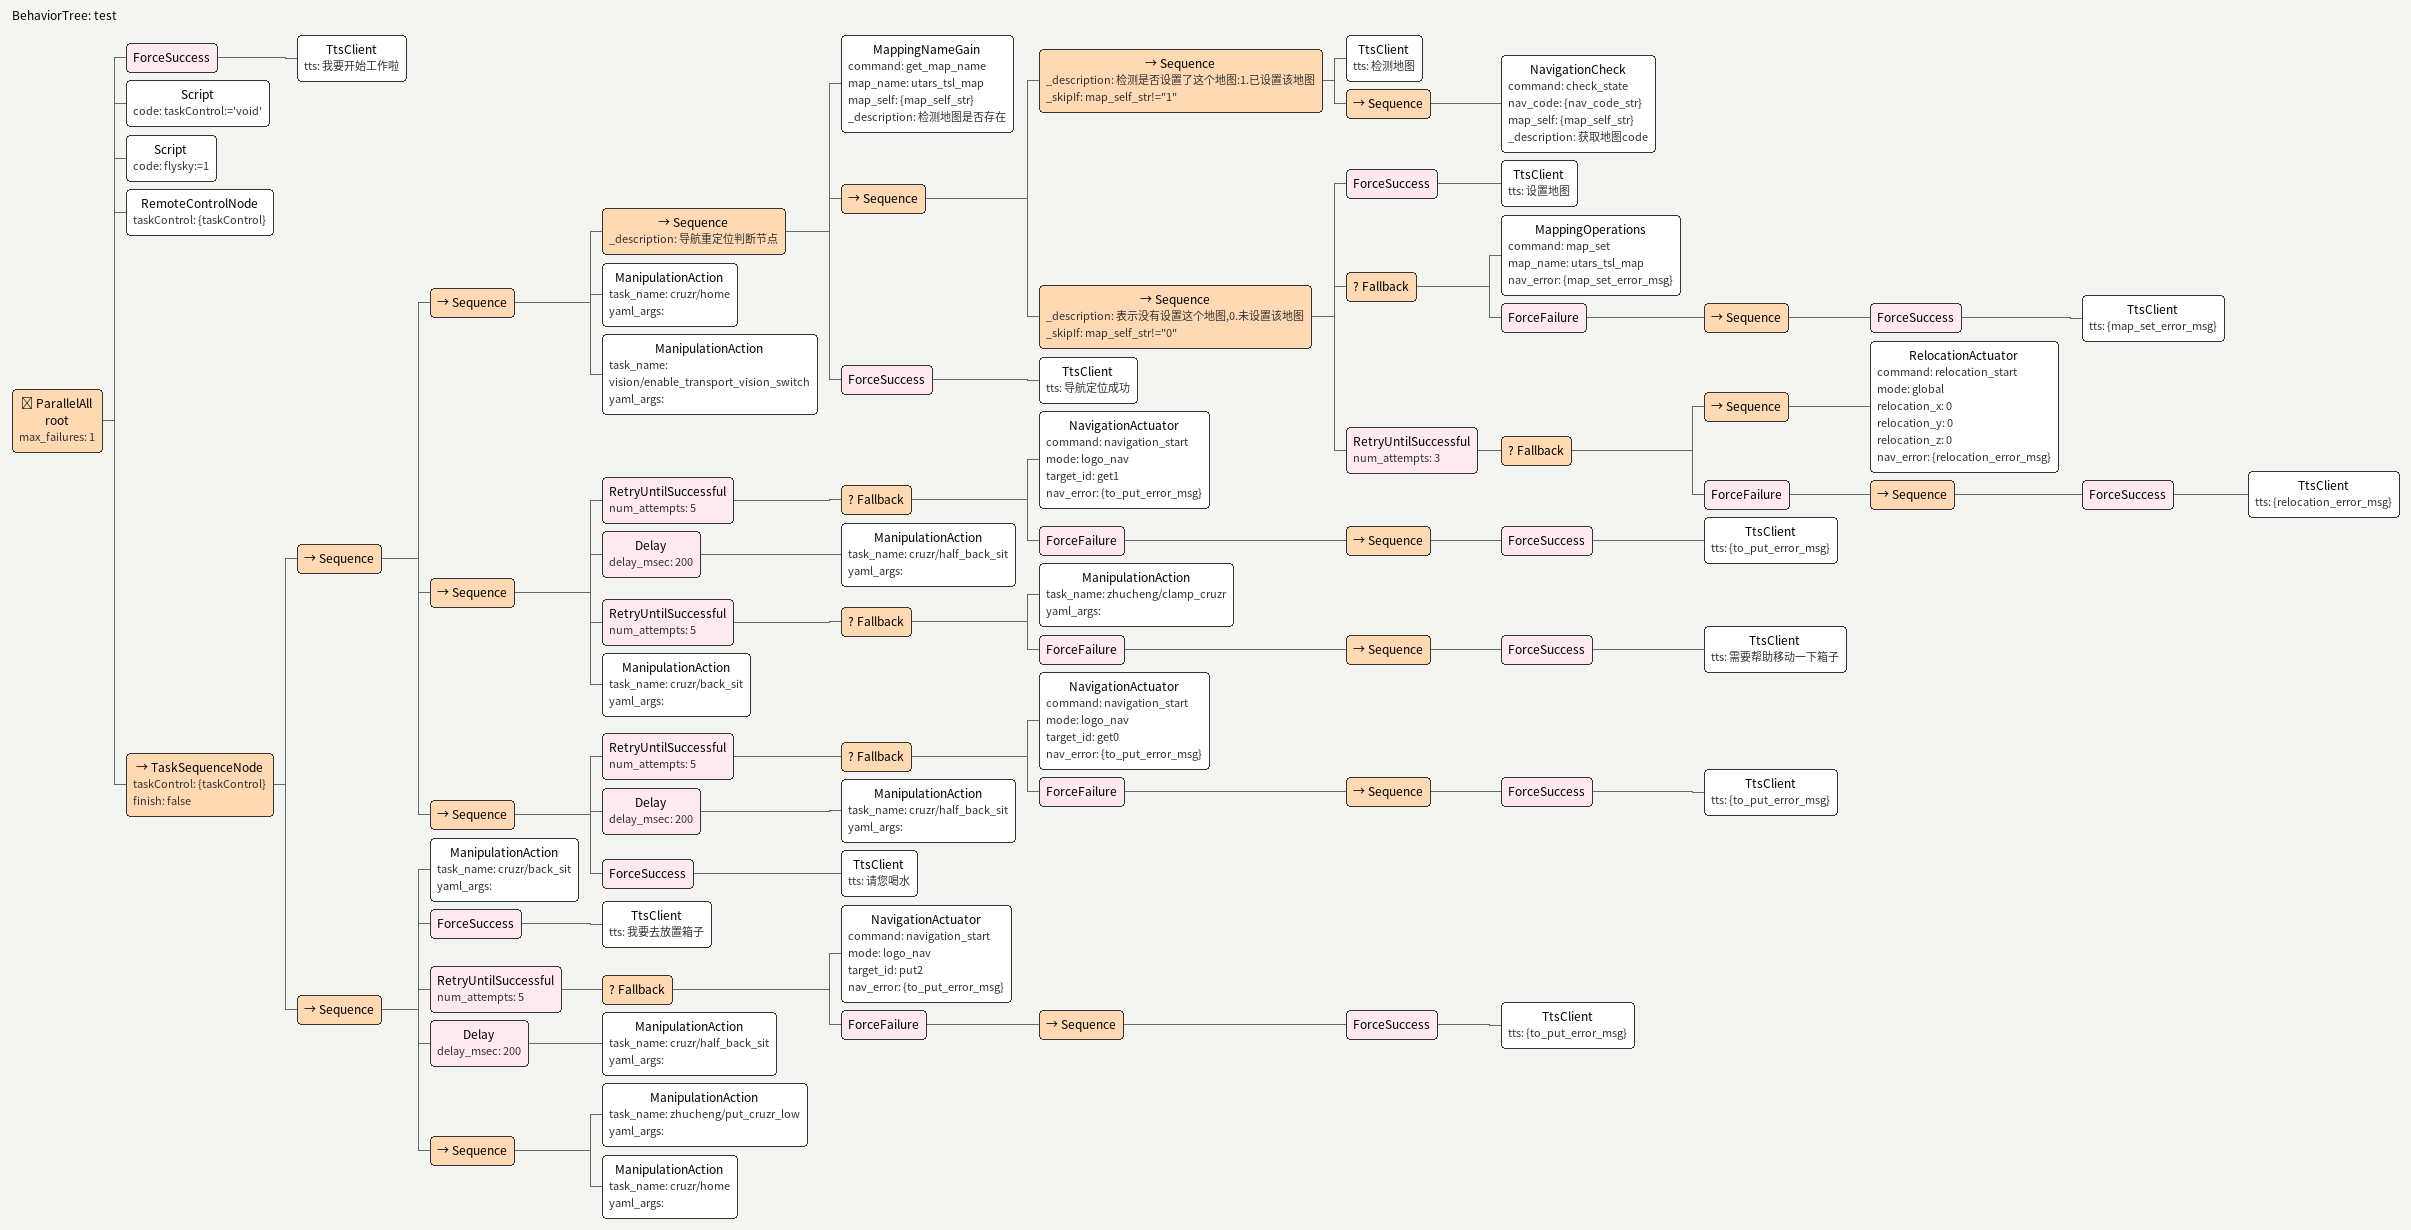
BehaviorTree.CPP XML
<?xml version="1.0" encoding="UTF-8"?>
<root BTCPP_format="4"
      main_tree_to_execute="test">
  <BehaviorTree ID="test">
    <ParallelAll name="root"
                 max_failures="1">
      <ForceSuccess>
        <TtsClient tts="我要开始工作啦"/>
      </ForceSuccess>
      <Script code=" taskControl:=&apos;void&apos;"/>
      <Script code=" flysky:=1"/>
      <RemoteControlNode taskControl="{taskControl}"/>
      <TaskSequenceNode taskControl="{taskControl}"
                        finish="false">
        <Sequence>
          <Sequence>
            <Sequence _description="导航重定位判断节点">
              <MappingNameGain command="get_map_name"
                               map_name="utars_tsl_map"
                               map_self="{map_self_str}"
                               _description="检测地图是否存在"/>
              <Sequence>
                <Sequence _description="检测是否设置了这个地图:1.已设置该地图"
                          _skipIf="map_self_str!=&quot;1&quot;">
                  <TtsClient tts="检测地图"/>
                  <Sequence>
                    <NavigationCheck command="check_state"
                                     nav_code="{nav_code_str}"
                                     map_self="{map_self_str}"
                                     _description="获取地图code"/>
                  </Sequence>
                </Sequence>
                <Sequence _description="表示没有设置这个地图,0.未设置该地图"
                          _skipIf="map_self_str!=&quot;0&quot;">
                  <ForceSuccess>
                    <TtsClient tts="设置地图"/>
                  </ForceSuccess>
                  <Fallback>
                    <MappingOperations command="map_set"
                                       map_name="utars_tsl_map"
                                       nav_error="{map_set_error_msg}"/>
                    <ForceFailure>
                      <Sequence>
                        <ForceSuccess>
                          <TtsClient tts="{map_set_error_msg}"/>
                        </ForceSuccess>
                      </Sequence>
                    </ForceFailure>
                  </Fallback>
                  <RetryUntilSuccessful num_attempts="3">
                    <Fallback>
                      <Sequence>
                        <RelocationActuator command="relocation_start"
                                            mode="global"
                                            relocation_x="0"
                                            relocation_y="0"
                                            relocation_z="0"
                                            nav_error="{relocation_error_msg}"/>
                      </Sequence>
                      <ForceFailure>
                        <Sequence>
                          <ForceSuccess>
                            <TtsClient tts="{relocation_error_msg}"/>
                          </ForceSuccess>
                        </Sequence>
                      </ForceFailure>
                    </Fallback>
                  </RetryUntilSuccessful>
                </Sequence>
              </Sequence>
              <ForceSuccess>
                <TtsClient tts="导航定位成功"/>
              </ForceSuccess>
            </Sequence>
            <ManipulationAction task_name="cruzr/home"
                                yaml_args=""/>
            <ManipulationAction task_name="vision/enable_transport_vision_switch"
                                yaml_args=""/>
          </Sequence>
          <Sequence>
            <RetryUntilSuccessful num_attempts="5">
              <Fallback>
                <NavigationActuator command="navigation_start"
                                    mode="logo_nav"
                                    target_id="get1"
                                    nav_error="{to_put_error_msg}"/>
                <ForceFailure>
                  <Sequence>
                    <ForceSuccess>
                      <TtsClient tts="{to_put_error_msg}"/>
                    </ForceSuccess>
                  </Sequence>
                </ForceFailure>
              </Fallback>
            </RetryUntilSuccessful>
            <Delay delay_msec="200">
              <ManipulationAction task_name="cruzr/half_back_sit"
                                  yaml_args=""/>
            </Delay>

            <RetryUntilSuccessful num_attempts="5">
              <Fallback>
                <ManipulationAction task_name="zhucheng/clamp_cruzr"
                                    yaml_args=""/>
                <ForceFailure>
                  <Sequence>
                    <ForceSuccess>
                      <TtsClient tts="需要帮助移动一下箱子"/>
                    </ForceSuccess>
                  </Sequence>
                </ForceFailure>
              </Fallback>
            </RetryUntilSuccessful>

            <ManipulationAction task_name="cruzr/back_sit"
                                yaml_args=""/>
          </Sequence>
          <Sequence>
            <RetryUntilSuccessful num_attempts="5">
              <Fallback>
                <NavigationActuator command="navigation_start"
                                    mode="logo_nav"
                                    target_id="get0"
                                    nav_error="{to_put_error_msg}"/>
                <ForceFailure>
                  <Sequence>
                    <ForceSuccess>
                      <TtsClient tts="{to_put_error_msg}"/>
                    </ForceSuccess>
                  </Sequence>
                </ForceFailure>
              </Fallback>
            </RetryUntilSuccessful>
            <Delay delay_msec="200">
              <ManipulationAction task_name="cruzr/half_back_sit"
                                  yaml_args=""/>
            </Delay>
            <ForceSuccess>
              <TtsClient tts="请您喝水"/>
            </ForceSuccess>
          </Sequence>
        </Sequence>
        <Sequence>
          <ManipulationAction task_name="cruzr/back_sit"
                              yaml_args=""/>
          <ForceSuccess>
            <TtsClient tts="我要去放置箱子"/>
          </ForceSuccess>
          <RetryUntilSuccessful num_attempts="5">
            <Fallback>
              <NavigationActuator command="navigation_start"
                                  mode="logo_nav"
                                  target_id="put2"
                                  nav_error="{to_put_error_msg}"/>
              <ForceFailure>
                <Sequence>
                  <ForceSuccess>
                    <TtsClient tts="{to_put_error_msg}"/>
                  </ForceSuccess>
                </Sequence>
              </ForceFailure>
            </Fallback>
          </RetryUntilSuccessful>
          <Delay delay_msec="200">
            <ManipulationAction task_name="cruzr/half_back_sit"
                                yaml_args=""/>
          </Delay>
          <Sequence>
            <ManipulationAction task_name="zhucheng/put_cruzr_low"
                                yaml_args=""/>
            <ManipulationAction task_name="cruzr/home"
                                yaml_args=""/>
          </Sequence>
        </Sequence>
      </TaskSequenceNode>
    </ParallelAll>
  </BehaviorTree>

</root>
